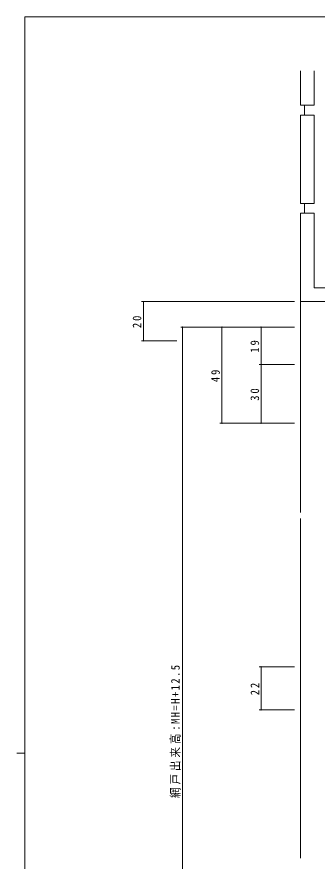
# Model space of a CAD drawing. Units: millimetres, scale not verified. Extents: x -594 to 539, y -420 to 386.
# Drawn here: x -594 to -441.1, y -48 to 382 of the extents above; entities that cross this region are included whole.
import ezdxf

# ---------------------------------------------------------------- set-up
doc = ezdxf.new("R2010")
doc.units = ezdxf.units.MM
doc.header["$LTSCALE"] = 2
for name, color, linetype, lineweight in [('0-1_YKK_ZWAK', 7, 'Continuous', 9), ('0-5_YSS_K', 3, 'Continuous', 9), ('0-7_YKK_D', 6, 'Continuous', 9)]:
    doc.layers.add(name, color=color, linetype=linetype, lineweight=lineweight)
doc.styles.add('ＭＳ ゴシック', font='')
doc.styles.get('ＭＳ ゴシック').set_extended_font_data('MS Gothic')

msp = doc.modelspace()

# ---------------------------------------------------------------- linework, layer by layer
at = {"layer": '0-1_YKK_ZWAK'}
for p, q in [((-590, -368), (-590, 382)), ((510, 382), (-590, 382)), ((-594, 7), (-590, 7))]:
    msp.add_line(p, q, dxfattribs=at)
at = {"layer": '0-5_YSS_K'}
for p, q in [((-449.572, 337.001), (-449.572, 354.511)), ((-442.572, 337.001), (-442.572, 354.511)), ((-442.572, 337.001), (-449.572, 337.001)), ((-447.572, 332.001), (-447.572, 337.001)), ((-442.572, 332.001), (-449.572, 332.001)), ((-449.572, 287.001), (-449.572, 332.001)), ((-442.572, 287.001), (-442.572, 332.001)), ((-442.572, 287.001), (-449.572, 287.001)), ((-447.572, 282.001), (-447.572, 287.001)), ((-449.572, 237.001), (-449.572, 282.001)), ((-442.572, 282.001), (-449.572, 282.001)), ((-442.572, 244.001), (-442.572, 282.001)), ((-442.572, 244.001), (-404.572, 244.001)), ((-449.572, 237.001), (-449.572, 129.5)), ((-449.572, -46.5), (-449.572, 126.5))]:
    msp.add_line(p, q, dxfattribs=at)
msp.add_lwpolyline([(-404.572, 244.001), (-404.572, 237.001), (-449.572, 237.001)], dxfattribs=at)
at = {"layer": '0-7_YKK_D'}
for p, q in [((-452.572, 237.001), (-530.572, 237.001)), ((-529.572, 237.001), (-529.572, 217)), ((-452.572, 223.997), (-510.572, 223.997)), ((-509.572, 223.997), (-509.572, -188.5)), ((-452.572, 223.997), (-490.572, 223.997)), ((-489.572, 223.997), (-489.572, 174.997)), ((-452.572, 223.997), (-470.572, 223.997)), ((-469.572, 223.997), (-469.572, 204.997)), ((-512.6, 217), (-530.572, 217)), ((-452.572, 204.997), (-470.572, 204.997)), ((-452.572, 204.997), (-470.572, 204.997)), ((-469.572, 204.997), (-469.572, 174.997)), ((-452.572, 174.997), (-490.572, 174.997)), ((-452.572, 174.997), (-470.572, 174.997)), ((-452.572, 51), (-470.572, 51)), ((-469.572, 51), (-469.572, 29)), ((-452.572, 29), (-470.572, 29))]:
    msp.add_line(p, q, dxfattribs=at)
for centre, start, end in [((-529.572, 237.001), 90, 270), ((-529.572, 237.001), 270, 90), ((-509.572, 223.997), 90, 270), ((-509.572, 223.997), 270, 90), ((-489.572, 223.997), 90, 270), ((-489.572, 223.997), 270, 90), ((-469.572, 223.997), 90, 270), ((-469.572, 223.997), 270, 90), ((-529.572, 217), 90, 270), ((-529.572, 217), 270, 90), ((-469.572, 204.997), 90, 270), ((-469.572, 204.997), 90, 270), ((-469.572, 204.997), 270, 90), ((-469.572, 204.997), 270, 90), ((-489.572, 174.997), 90, 270), ((-489.572, 174.997), 270, 90), ((-469.572, 174.997), 90, 270), ((-469.572, 174.997), 270, 90), ((-469.572, 51), 90, 270), ((-469.572, 51), 270, 90), ((-469.572, 29), 90, 270), ((-469.572, 29), 270, 90)]:
    msp.add_arc(centre, 0.106, start, end, dxfattribs=at)

# ---------------------------------------------------------------- texts
at = {"layer": '0-7_YKK_D', "color": 7, "char_height": 4.399, "attachment_point": 7, "rotation": 90, "style": 'ＭＳ ゴシック'}
for s, insert in [('\\T1.36;\\W0.9;20', (-530.572, 223.481)), ('\\T1.36;\\W0.9;19', (-470.572, 210.977)), ('\\T1.36;\\W0.9;49', (-490.572, 195.977)), ('\\T1.36;\\W0.9;30', (-470.572, 186.477)), ('\\T1.27;\\W0.9;網戸出来高:MH=H+12.5', (-510.572, -15.852)), ('\\T1.36;\\W0.9;22', (-470.572, 36.48))]:
    msp.add_mtext(s, dxfattribs=dict(at, insert=insert))

doc.saveas('drawing.dxf')
